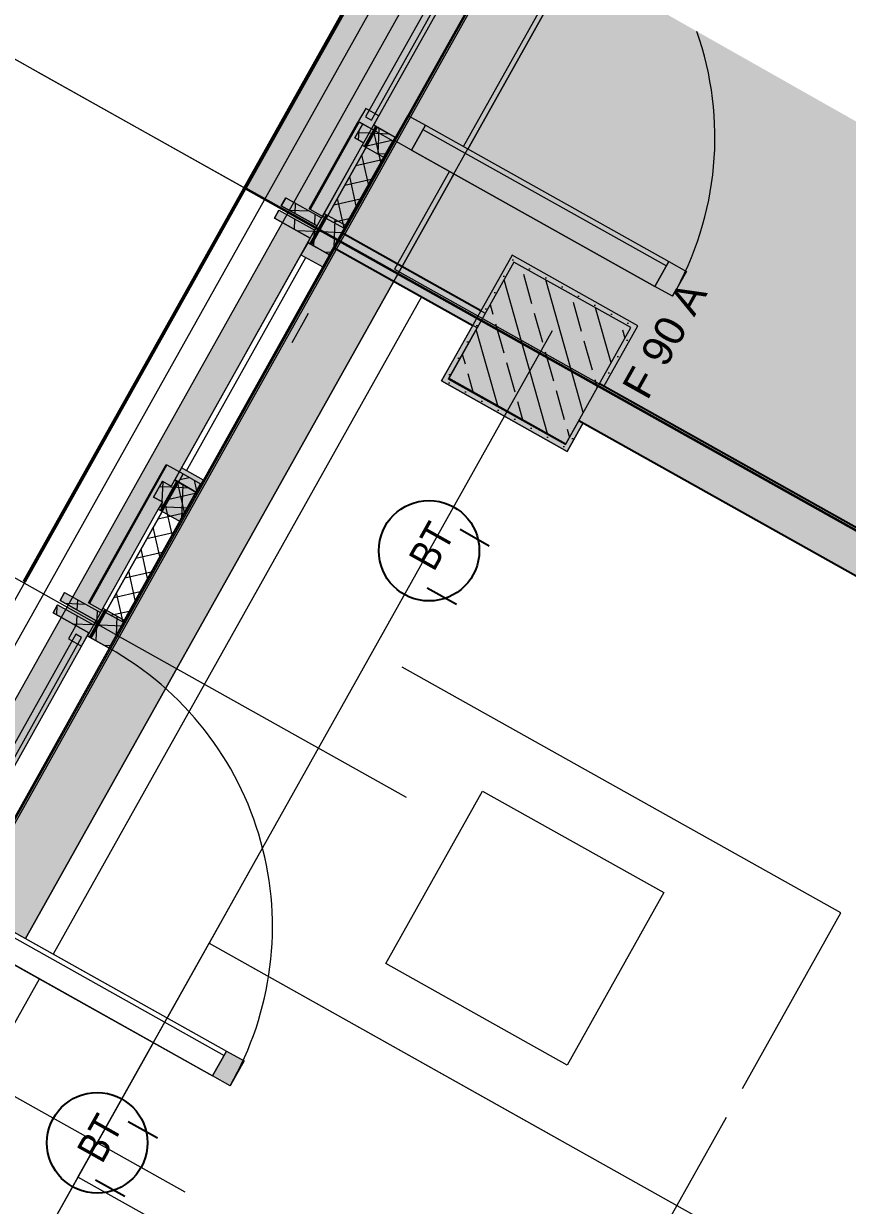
# Model space of a CAD drawing. Header units: metres. Extents: x -36 to 59, y 39 to 183.
# Drawn here: x 0.038 to 2.495, y 158.057 to 161.582 of the extents above; entities that cross this region are included whole.
import ezdxf

# ---------------------------------------------------------------- set-up
doc = ezdxf.new("R2010")
doc.units = ezdxf.units.M
doc.header["$MEASUREMENT"] = 0
for name, pattern in [('Achse', [0.0023, 0.0015, -0.0008]), ('Punktlinie', [0.0035, 0, -0.0035]), ('Strichlinie_ eng', [0.0023, 0.0015, -0.0008]), ('Strichpunktlinie', [0.006703, 0.003528, -0.001764, 0, -0.001411]), ('Wipeout_Contour', [1, 0, -1])]:
    doc.linetypes.add(name, pattern=pattern)
for name, color, linetype in [('00  Raster', 7, 'Continuous'), ('00  Raster Ausbau', 7, 'Continuous'), ('10  Decken', 7, 'Continuous'), ('10  Fassade', 7, 'Continuous'), ('10  Fassade_Deckschraffur', 7, 'Continuous'), ('10  Fassade_Schnittschraffur', 7, 'Continuous'), ('10  Stützen', 7, 'Continuous'), ('10  Stützen_Schnittschraffur', 7, 'Continuous'), ('10  Wand Massiv_Deckschraffur', 7, 'Continuous'), ('10  Wand Massiv_Fenster', 7, 'Continuous'), ('20  Absturzsicherung', 7, 'Continuous'), ('20  Möbel', 7, 'Continuous'), ('20  TGA - Revi+BT', 7, 'Continuous'), ('20  Wand Leichtbau', 7, 'Continuous'), ('20  Wand Leichtbau_Schnittschraffur', 7, 'Continuous'), ('40  Text Brandschutz', 7, 'Continuous'), ('Neubau_10  Treppen + Rampen', 7, 'Continuous'), ('Neubau_20  Boden Aufbauten', 7, 'Continuous'), ('Neubau_20  Decke Abhangdecke', 7, 'Continuous'), ('Neubau_20  Möbel', 7, 'Continuous'), ('Neubau_20  TGA - Revi+BT', 7, 'Continuous'), ('Neubau_50  NUF - Raumstempel', 7, 'Continuous')]:
    doc.layers.add(name, color=color, linetype=linetype)
doc.styles.add('ERSTELLTER_STIL_1', font='')
doc.styles.add('ERSTELLTER_STIL_3', font='')
doc.styles.get('ERSTELLTER_STIL_1').set_extended_font_data('Arial')
doc.styles.get('ERSTELLTER_STIL_3').set_extended_font_data('Arial Narrow')
pattern_1 = [(102.605446, (0, 0), (0.048794801, 0.0109118), []), (192.605446, (0, 0), (-0.0109118, 0.048794801), [])]
pattern_2 = [(87.605446, (0, 0), (-0.059947608, 0.002506841), []), (177.605446, (0, 0), (0.002506841, 0.059947608), [])]

msp = doc.modelspace()

# ---------------------------------------------------------------- linework, layer by layer
at = {"layer": '20  Möbel', "color": 253, "linetype": 'Strichlinie_ eng', "lineweight": 18, "ltscale": 1000, "true_color": 0x9f9f9f, "flags": 128}
msp.add_lwpolyline([(3.8718, 158.1469), (2.4759, 158.929), (1.9871, 158.0566), (3.383, 157.2745)], close=True, dxfattribs=at)
at = {"layer": '20  Wand Leichtbau', "color": 7, "linetype": 'Continuous', "lineweight": 25, "ltscale": 1000, "flags": 128}
msp.add_lwpolyline([(5.7335, 158.2788), (1.7556, 160.5076)], dxfattribs=at)
at = {"layer": 'Neubau_20  Boden Aufbauten', "color": 7, "linetype": 'Continuous', "lineweight": 13, "ltscale": 1000, "flags": 128}
msp.add_lwpolyline([(1.6769, 161.7686), (1.1665, 160.8577), (1.4152, 160.7184), (1.4066, 160.7031), (4.6866, 158.8653), (5.1967, 159.7757)], dxfattribs=at)
msp.add_lwpolyline([(-8.3577, 128.9862), (-8.096, 128.8395), (7.1144, 155.9862), (4.0389, 157.7094), (4.6255, 158.7563), (1.6945, 160.3985), (1.6556, 160.3291), (1.3067, 160.5246), (1.3908, 160.6747), (1.1415, 160.8144), (-12.0312, 137.3031), (-11.7825, 137.1637), (-11.7642, 137.1964), (-5.6705, 133.7822)], close=True, dxfattribs=at)

# ---------------------------------------------------------------- next in the draw order: wipeouts: each hides what was drawn before it
at = {"color": 254, "linetype": 'Wipeout_Contour', "lineweight": 0, "ltscale": 578.896248}
msp.add_wipeout([(1.5068, 161.8649), (-18.3925, 126.3498), (-18.2219, 126.2542), (1.6769, 161.7686)], dxfattribs=at).dxf.layer = '10  Fassade_Deckschraffur'

# ---------------------------------------------------------------- next in the draw order: hatches: boundary and pattern name
at = {"layer": '20  Wand Leichtbau_Schnittschraffur', "linetype": 'Continuous', "lineweight": 18}
msp.add_hatch(color=171, dxfattribs=at).paths.add_polyline_path([(1.7556, 160.5076), (1.6945, 160.3985), (5.6724, 158.1697), (5.7335, 158.2788)])

# ---------------------------------------------------------------- next in the draw order: linework, layer by layer
at = {"layer": '20  Wand Leichtbau', "color": 7, "linetype": 'Continuous', "lineweight": 25, "ltscale": 1000, "flags": 128}
msp.add_lwpolyline([(1.6945, 160.3985), (5.6724, 158.1697)], dxfattribs=at)

# ---------------------------------------------------------------- next in the draw order: wipeouts: each hides what was drawn before it
at = {"color": 254, "linetype": 'Wipeout_Contour', "lineweight": 0, "ltscale": 579.75037}
msp.add_wipeout([(1.2236, 162.0253), (-18.6764, 126.5088), (-18.6188, 126.4766), (1.2811, 161.9927)], dxfattribs=at).dxf.layer = '10  Fassade_Deckschraffur'

# ---------------------------------------------------------------- next in the draw order: wipeouts: each hides what was drawn before it
at = {"color": 254, "linetype": 'Wipeout_Contour', "lineweight": 0, "ltscale": 579.478914}
msp.add_wipeout([(-18.4602, 126.3877), (1.4393, 161.9032), (1.2811, 161.9927), (-18.6188, 126.4766)], dxfattribs=at).dxf.layer = '10  Fassade_Deckschraffur'

# ---------------------------------------------------------------- next in the draw order: wipeouts: each hides what was drawn before it
at = {"color": 254, "linetype": 'Wipeout_Contour', "lineweight": 0, "ltscale": 579.276268}
msp.add_wipeout([(1.4393, 161.9032), (-18.4602, 126.3877), (-18.4575, 126.3862), (1.4419, 161.9017)], dxfattribs=at).dxf.layer = '10  Fassade_Deckschraffur'

# ---------------------------------------------------------------- next in the draw order: wipeouts: each hides what was drawn before it
at = {"color": 254, "linetype": 'Wipeout_Contour', "lineweight": 0, "ltscale": 579.199343}
msp.add_wipeout([(1.4446, 161.9001), (-18.4548, 126.3847), (-18.4016, 126.3549), (1.4977, 161.8701)], dxfattribs=at).dxf.layer = '10  Fassade_Deckschraffur'

# ---------------------------------------------------------------- next in the draw order: wipeouts: each hides what was drawn before it
at = {"color": 254, "linetype": 'Wipeout_Contour', "lineweight": 0, "ltscale": 579.127053}
msp.add_wipeout([(-18.3972, 126.3524), (1.5021, 161.8676), (1.4977, 161.8701), (-18.4016, 126.3549)], dxfattribs=at).dxf.layer = '10  Fassade_Deckschraffur'

# ---------------------------------------------------------------- next in the draw order: wipeouts: each hides what was drawn before it
at = {"color": 254, "linetype": 'Wipeout_Contour', "lineweight": 0, "ltscale": 579.115676}
msp.add_wipeout([(1.5021, 161.8676), (-18.3972, 126.3524), (-18.3925, 126.3498), (1.5068, 161.8649)], dxfattribs=at).dxf.layer = '10  Fassade_Deckschraffur'

# ---------------------------------------------------------------- next in the draw order: hatches: boundary and pattern name
at = {"layer": '10  Wand Massiv_Deckschraffur', "linetype": 'Continuous', "lineweight": 0, "true_color": 0xffffff}
msp.add_hatch(color=7, dxfattribs=at).paths.add_polyline_path([(-18.2218, 126.2542), (1.677, 161.7686), (1.3506, 161.9533), (-18.549, 126.4375)])

# ---------------------------------------------------------------- next in the draw order: linework, layer by layer
at = {"layer": '00  Raster Ausbau', "color": 251, "linetype": 'Achse', "lineweight": 18, "ltscale": 1000, "true_color": 0x5f5f5f}
msp.add_line((0.0944, 161.4297), (-0.778, 161.9185), dxfattribs=at)
at = {"layer": '10  Decken', "color": 7, "linetype": 'Punktlinie', "lineweight": 13, "ltscale": 1000, "flags": 128}
msp.add_lwpolyline([(1.6639, 161.776), (-18.7726, 125.3019), (-16.6353, 124.1043), (-21.0101, 116.2964), (-22.973, 117.3962), (-23.0952, 117.1781), (-10.2099, 109.9585), (-9.9704, 110.3859), (-3.4571, 122.0106), (-0.8442, 120.5466), (0.5391, 119.7715)], dxfattribs=at)
at = {"layer": '10  Fassade', "color": 7, "linetype": 'Strichpunktlinie', "lineweight": 13, "ltscale": 1000}
msp.add_line((-18.3745, 126.3397), (1.5247, 161.8548), dxfattribs=at)
at = {"layer": '10  Fassade', "color": 7, "linetype": 'Continuous', "lineweight": 13, "ltscale": 1000}
for p, q in [((1.0496, 161.2831), (1.0262, 161.2412)), ((0.8203, 161.0631), (0.8069, 161.0391)), ((0.7996, 161.026), (0.7861, 161.0021)), ((0.7996, 161.026), (0.9064, 160.9662)), ((0.8069, 161.0391), (0.9138, 160.9793)), ((0.9138, 160.9793), (0.9064, 160.9662)), ((0.4523, 160.2171), (0.4259, 160.1699)), ((0.4259, 160.1699), (0.4521, 160.1553)), ((0.1605, 159.8854), (0.147, 159.8614)), ((0.147, 159.8614), (0.2539, 159.8015)), ((0.1397, 159.8483), (0.1262, 159.8243)), ((0.1397, 159.8483), (0.2465, 159.7884))]:
    msp.add_line(p, q, dxfattribs=at)
at = {"layer": '10  Fassade', "color": 7, "linetype": 'Continuous', "lineweight": 18, "ltscale": 1000, "flags": 128}
for points in [[(-18.6764, 126.5088), (1.2236, 162.0253)], [(-18.6188, 126.4766), (1.2811, 161.9927)], [(-18.4602, 126.3877), (1.4393, 161.9032)], [(-18.4575, 126.3862), (1.4419, 161.9017)], [(-18.4548, 126.3847), (1.4446, 161.9001)], [(-18.4016, 126.3549), (1.4977, 161.8701)], [(-18.3972, 126.3524), (1.5021, 161.8676)], [(-18.3925, 126.3498), (1.5068, 161.8649)], [(-18.2219, 126.2542), (1.6769, 161.7686)]]:
    msp.add_lwpolyline(points, dxfattribs=at)
at = {"layer": '10  Fassade', "color": 7, "linetype": 'Strichlinie_ eng', "lineweight": 18, "ltscale": 1000, "flags": 128}
for points in [[(1.4333, 161.9065), (1.0653, 161.2497), (0.9101, 160.9727), (0.4643, 160.1771), (0.2502, 159.795), (-0.2545, 158.8942), (-0.4097, 158.6172), (-0.8555, 157.8216), (-1.0696, 157.4395), (-1.5743, 156.5388), (-1.7294, 156.2618), (-2.1752, 155.4662), (-2.3893, 155.0841), (-2.894, 154.1833), (-3.0492, 153.9063), (-3.495, 153.1107), (-3.7091, 152.7286), (-4.2138, 151.8278), (-4.369, 151.5509), (-4.8148, 150.7552), (-5.0289, 150.3731), (-5.5336, 149.4724), (-5.6888, 149.1954), (-6.1346, 148.3998), (-6.3487, 148.0177), (-6.8533, 147.1169), (-7.0085, 146.8399), (-7.4543, 146.0443), (-7.6684, 145.6622), (-8.1731, 144.7615), (-8.3283, 144.4845), (-8.7741, 143.6889), (-8.9882, 143.3067), (-9.4929, 142.406), (-9.6481, 142.129), (-10.0939, 141.3334), (-10.308, 140.9513), (-10.8127, 140.0505), (-10.9679, 139.7736), (-11.4136, 138.9779), (-11.6277, 138.5958), (-12.1324, 137.6951), (-12.2876, 137.4181), (-12.7334, 136.6225), (-12.9475, 136.2404), (-13.4522, 135.3396), (-13.6074, 135.0626), (-14.0532, 134.267), (-14.2673, 133.8849), (-14.772, 132.9842), (-14.9272, 132.7072), (-15.373, 131.9115), (-15.5871, 131.5294), (-16.0917, 130.6287), (-16.2469, 130.3517), (-16.6927, 129.5561), (-16.9068, 129.174), (-17.4115, 128.2732), (-17.5667, 127.9962), (-18.0125, 127.2006), (-18.4661, 126.391)], [(1.4986, 161.8696), (1.1307, 161.213), (0.9755, 160.9361), (0.5297, 160.1404), (0.3156, 159.7583), (-0.189, 158.8576), (-0.3442, 158.5806), (-0.79, 157.785), (-1.0041, 157.4029), (-1.5088, 156.5021), (-1.664, 156.2251), (-2.1098, 155.4295), (-2.3239, 155.0474), (-2.8286, 154.1467), (-2.9838, 153.8697), (-3.4296, 153.074), (-3.6437, 152.6919), (-4.1484, 151.7912), (-4.3036, 151.5142), (-4.7494, 150.7186), (-4.9634, 150.3365), (-5.4681, 149.4357), (-5.6233, 149.1587), (-6.0691, 148.3631), (-6.2832, 147.981), (-6.7879, 147.0803), (-6.9431, 146.8033), (-7.3889, 146.0077), (-7.603, 145.6255), (-8.1077, 144.7248), (-8.2629, 144.4478), (-8.7087, 143.6522), (-8.9228, 143.2701), (-9.4275, 142.3693), (-9.5827, 142.0924), (-10.0284, 141.2967), (-10.2425, 140.9146), (-10.7472, 140.0139), (-10.9024, 139.7369), (-11.3482, 138.9413), (-11.5623, 138.5592), (-12.067, 137.6584), (-12.2222, 137.3814), (-12.668, 136.5858), (-12.8821, 136.2037), (-13.3868, 135.303), (-13.542, 135.026), (-13.9878, 134.2303), (-14.2019, 133.8482), (-14.7065, 132.9475), (-14.8617, 132.6705), (-15.3075, 131.8749), (-15.5216, 131.4928), (-16.0263, 130.592), (-16.1815, 130.315), (-16.6273, 129.5194), (-16.8414, 129.1373), (-17.3461, 128.2366), (-17.5013, 127.9596), (-17.9471, 127.164), (-18.4007, 126.3544)], [(1.0262, 161.2412), (1.0496, 161.2831)], [(1.0496, 161.2831), (1.0758, 161.2685)], [(1.0523, 161.2266), (1.0262, 161.2412)], [(0.8069, 161.0391), (0.8203, 161.0631)], [(0.8203, 161.0631), (0.9272, 161.0032)], [(0.7861, 161.0021), (0.7996, 161.026)], [(0.7996, 161.026), (0.9064, 160.9662)], [(0.9138, 160.9793), (0.8069, 161.0391)], [(0.893, 160.9422), (0.7861, 161.0021)], [(0.4259, 160.1699), (0.4523, 160.2171)], [(0.4523, 160.2171), (0.4785, 160.2024)], [(0.4521, 160.1553), (0.4259, 160.1699)], [(0.147, 159.8614), (0.1605, 159.8854)], [(0.2539, 159.8015), (0.147, 159.8614)], [(0.1605, 159.8854), (0.2673, 159.8255)], [(0.1262, 159.8243), (0.1397, 159.8483)], [(0.2331, 159.7644), (0.1262, 159.8243)], [(0.1397, 159.8483), (0.2465, 159.7884)]]:
    msp.add_lwpolyline(points, dxfattribs=at)
at = {"layer": '10  Fassade', "color": 7, "linetype": 'Continuous', "lineweight": 13, "ltscale": 1000, "flags": 128}
msp.add_lwpolyline([(0.2539, 159.8015), (0.2502, 159.795), (0.2465, 159.7884)], dxfattribs=at)
at = {"layer": '10  Wand Massiv_Fenster', "color": 7, "linetype": 'Continuous', "lineweight": 13, "ltscale": 1000}
for p, q in [((1.3506, 161.9533), (-18.549, 126.4375)), ((1.677, 161.7686), (-18.2218, 126.2542))]:
    msp.add_line(p, q, dxfattribs=at)
at = {"layer": 'Neubau_20  Decke Abhangdecke', "color": 7, "linetype": 'Continuous', "lineweight": 13, "ltscale": 1000, "flags": 128}
for points in [[(1.6639, 161.776), (1.1449, 160.8497), (5.7466, 158.2714), (6.254, 159.177)], [(6.8155, 157.5292), (1.7076, 160.3912), (1.6599, 160.3061), (1.2848, 160.5163), (1.3777, 160.6821), (1.225, 160.7676), (-9.2843, 142.0111), (-9.3026, 141.9784), (-11.9299, 137.2893)]]:
    msp.add_lwpolyline(points, dxfattribs=at)
at = {"layer": 'Neubau_20  Möbel', "color": 7, "linetype": 'Continuous', "lineweight": 13, "ltscale": 1000, "flags": 128}
for points in [[(1.6599, 158.475), (1.119, 158.778), (1.4074, 159.2928), (1.9483, 158.9897)], [(1.5961, 157.3587), (0.2003, 158.1408), (-0.1908, 157.4429), (1.2051, 156.6608)]]:
    msp.add_lwpolyline(points, close=True, dxfattribs=at)
at = {"layer": 'Neubau_20  TGA - Revi+BT', "color": 1, "linetype": 'Continuous', "lineweight": 25, "ltscale": 1000}
for p, q in [((1.4273, 160.0238), (1.34, 160.0727)), ((1.3295, 159.8494), (1.2423, 159.8982)), ((0.4374, 158.2572), (0.3502, 158.3061)), ((0.3397, 158.0828), (0.2524, 158.1316))]:
    msp.add_line(p, q, dxfattribs=at)
msp.add_circle((0.2577, 158.2433), 0.15, dxfattribs=at)

# ---------------------------------------------------------------- next in the draw order: texts
at = {"layer": '20  TGA - Revi+BT', "color": 1, "linetype": 'Continuous', "lineweight": 25, "insert": (0.2973, 158.315), "char_height": 0.09, "attachment_point": 6, "rotation": 60.7378, "style": 'ERSTELLTER_STIL_3'}
msp.add_mtext('\\A1;{\\pqr;\\fArial Narrow|b0|i0|c0|p38;BT }', dxfattribs=at)

# ---------------------------------------------------------------- next in the draw order: wipeouts: each hides what was drawn before it
at = {"color": 254, "linetype": 'Wipeout_Contour', "lineweight": 0, "ltscale": 646.321867}
msp.add_wipeout([(1.4333, 161.9065), (1.0822, 161.2798), (1.1476, 161.2431), (1.4986, 161.8696)], dxfattribs=at).dxf.layer = '10  Fassade_Deckschraffur'
at = {"color": 254, "linetype": 'Wipeout_Contour', "lineweight": 0, "ltscale": 644.413291}
msp.add_wipeout([(0.9345, 161.0163), (1, 160.9797), (1.1139, 161.1829), (1.0484, 161.2196)], dxfattribs=at).dxf.layer = '10  Fassade_Deckschraffur'
at = {"color": 254, "linetype": 'Wipeout_Contour', "lineweight": 0, "ltscale": 642.235605}
msp.add_wipeout([(0.4887, 160.2207), (0.5542, 160.184), (0.9511, 160.8924), (0.8857, 160.9291)], dxfattribs=at).dxf.layer = '10  Fassade_Deckschraffur'
at = {"color": 254, "linetype": 'Wipeout_Contour', "lineweight": 0, "ltscale": 639.874678}
msp.add_wipeout([(0.2747, 159.8386), (0.3401, 159.8019), (0.5053, 160.0968), (0.4399, 160.1335)], dxfattribs=at).dxf.layer = '10  Fassade_Deckschraffur'
at = {"color": 254, "linetype": 'Wipeout_Contour', "lineweight": 0, "ltscale": 637.289953}
msp.add_wipeout([(-0.2376, 158.9243), (-0.1722, 158.8877), (0.2936, 159.7191), (0.2282, 159.7557)], dxfattribs=at).dxf.layer = '10  Fassade_Deckschraffur'

# ---------------------------------------------------------------- next in the draw order: hatches: boundary and pattern name
at = {"layer": '10  Fassade', "linetype": 'Continuous', "lineweight": 0, "true_color": 0xffffff}
for points in [[(0.8904, 161.0296), (0.893, 161.0281), (1.0392, 161.289), (1.0365, 161.2904)], [(0.9933, 160.9719), (0.9951, 160.9709), (1.1412, 161.2318), (1.1395, 161.2328)], [(0.2317, 159.8541), (0.2343, 159.8526), (0.4658, 160.2657), (0.4632, 160.2671)], [(0.3347, 159.7964), (0.3364, 159.7954), (0.5679, 160.2085), (0.5661, 160.2095)]]:
    msp.add_hatch(color=7, dxfattribs=at).paths.add_polyline_path(points)
at = {"layer": '10  Fassade', "linetype": 'Continuous', "lineweight": 13, "true_color": 0x000100}
h = msp.add_hatch(dxfattribs=at)
h.set_pattern_fill('Dämmung__hart_2_0002', color=98, style=0, pattern_type=2)
h.set_pattern_definition(pattern_1)
h.paths.add_polyline_path([(0.941, 161.0013), (0.9933, 160.9719), (1.1395, 161.2328), (1.0871, 161.2621)])
h = msp.add_hatch(dxfattribs=at)
h.set_pattern_fill('Dämmung__hart_2_0002', color=98, style=0, pattern_type=2)
h.set_pattern_definition(pattern_1)
h.paths.add_polyline_path([(0.2823, 159.8257), (0.3347, 159.7964), (0.5661, 160.2095), (0.5138, 160.2388)])
at = {"layer": '10  Fassade_Schnittschraffur', "linetype": 'Continuous', "lineweight": 0, "true_color": 0xffffff}
for points in [[(1.0758, 161.2685), (1.0496, 161.2831), (1.0262, 161.2412), (1.0523, 161.2266)], [(1.0822, 161.2798), (1.0758, 161.2685), (1.0523, 161.2266), (1.0484, 161.2196), (1.1139, 161.1829), (1.1476, 161.2431)], [(1.0822, 161.2798), (1.1476, 161.2431), (1.0823, 161.28)], [(0.8203, 161.0631), (0.8069, 161.0391), (0.9138, 160.9793), (0.9272, 161.0032)], [(0.7861, 161.0021), (0.893, 160.9422), (0.9064, 160.9662), (0.7996, 161.026)], [(0.4523, 160.2171), (0.4259, 160.1699), (0.4521, 160.1553), (0.4785, 160.2024)], [(0.2673, 159.8255), (0.1605, 159.8854), (0.147, 159.8614), (0.2539, 159.8015)], [(0.1262, 159.8243), (0.2331, 159.7644), (0.2465, 159.7884), (0.1397, 159.8483)], [(0.2539, 159.8015), (0.2502, 159.795), (0.2465, 159.7884), (0.2331, 159.7644), (0.2282, 159.7557), (0.2936, 159.7191), (0.3401, 159.8019), (0.2747, 159.8386)], [(0.2281, 159.7555), (0.2935, 159.7189), (0.2282, 159.7557)]]:
    msp.add_hatch(color=7, dxfattribs=at).paths.add_polyline_path(points)
at = {"layer": '10  Fassade_Schnittschraffur', "linetype": 'Continuous', "lineweight": 13, "true_color": 0x000100}
h = msp.add_hatch(dxfattribs=at)
h.set_pattern_fill('Dämmung__hart_1_0002', color=98, style=0, pattern_type=2)
h.set_pattern_definition(pattern_2)
h.paths.add_polyline_path([(1.0758, 161.2685), (1.0496, 161.2831), (1.0262, 161.2412), (1.0523, 161.2266)])
h = msp.add_hatch(dxfattribs=at)
h.set_pattern_fill('Dämmung__hart_1_0002', color=98, style=0, pattern_type=2)
h.set_pattern_definition(pattern_2)
h.paths.add_polyline_path([(1.0822, 161.2798), (1.0758, 161.2685), (1.0523, 161.2266), (1.0484, 161.2196), (1.1139, 161.1829), (1.1476, 161.2431)])
h = msp.add_hatch(dxfattribs=at)
h.set_pattern_fill('Dämmung__hart_1_0002', color=98, style=0, pattern_type=2)
h.set_pattern_definition(pattern_2)
h.paths.add_polyline_path([(0.8203, 161.0631), (0.8069, 161.0391), (0.9138, 160.9793), (0.9272, 161.0032)])
h = msp.add_hatch(dxfattribs=at)
h.set_pattern_fill('Dämmung__hart_1_0002', color=98, style=0, pattern_type=2)
h.set_pattern_definition(pattern_2)
h.paths.add_polyline_path([(0.7861, 161.0021), (0.893, 160.9422), (0.9064, 160.9662), (0.7996, 161.026)])
h = msp.add_hatch(dxfattribs=at)
h.set_pattern_fill('Dämmung__hart_1_0002', color=98, style=0, pattern_type=2)
h.set_pattern_definition(pattern_2)
h.paths.add_polyline_path([(0.4523, 160.2171), (0.4259, 160.1699), (0.4521, 160.1553), (0.4785, 160.2024)])
h = msp.add_hatch(dxfattribs=at)
h.set_pattern_fill('Dämmung__hart_1_0002', color=98, style=0, pattern_type=2)
h.set_pattern_definition(pattern_2)
h.paths.add_polyline_path([(0.2673, 159.8255), (0.1605, 159.8854), (0.147, 159.8614), (0.2539, 159.8015)])
h = msp.add_hatch(dxfattribs=at)
h.set_pattern_fill('Dämmung__hart_1_0002', color=98, style=0, pattern_type=2)
h.set_pattern_definition(pattern_2)
h.paths.add_polyline_path([(0.1262, 159.8243), (0.2331, 159.7644), (0.2465, 159.7884), (0.1397, 159.8483)])
h = msp.add_hatch(dxfattribs=at)
h.set_pattern_fill('Dämmung__hart_1_0002', color=98, style=0, pattern_type=2)
h.set_pattern_definition(pattern_2)
h.paths.add_polyline_path([(0.2539, 159.8015), (0.2502, 159.795), (0.2465, 159.7884), (0.2331, 159.7644), (0.2282, 159.7557), (0.2936, 159.7191), (0.3401, 159.8019), (0.2747, 159.8386)])
at = {"layer": '20  Absturzsicherung', "linetype": 'Continuous', "lineweight": 0, "true_color": 0xffffff}
msp.add_hatch(color=7, dxfattribs=at).paths.add_polyline_path([(0.1718, 159.7472), (0.2111, 159.7252), (0.2331, 159.7644), (0.1938, 159.7864)])

# ---------------------------------------------------------------- next in the draw order: linework, layer by layer
at = {"layer": '00  Raster Ausbau', "color": 251, "linetype": 'Achse', "lineweight": 18, "ltscale": 1000, "true_color": 0x5f5f5f}
msp.add_line((0.9668, 160.9409), (0.0944, 161.4297), dxfattribs=at)
at = {"layer": '00  Raster Ausbau', "color": 9, "linetype": 'Achse', "lineweight": 18, "ltscale": 1000}
for q in [(-0.5655, 160.252), (1.1793, 159.2744)]:
    msp.add_line((0.3069, 159.7632), q, dxfattribs=at)
at = {"layer": '10  Fassade', "color": 7, "linetype": 'Continuous', "lineweight": 13, "ltscale": 1000}
for p, q in [((1.0496, 161.2831), (1.0758, 161.2685)), ((1.0822, 161.2798), (1.0758, 161.2685)), ((1.0822, 161.2798), (1.1476, 161.2431)), ((1.0262, 161.2412), (1.0523, 161.2266)), ((1.1476, 161.2431), (1.1139, 161.1829)), ((1.0523, 161.2266), (1.0484, 161.2196)), ((1.0484, 161.2196), (1.1139, 161.1829)), ((0.8203, 161.0631), (0.9272, 161.0032)), ((0.7861, 161.0021), (0.893, 160.9422)), ((0.9345, 161.0163), (0.9272, 161.0032)), ((0.9345, 161.0163), (1, 160.9797)), ((1, 160.9797), (0.9511, 160.8924)), ((0.893, 160.9422), (0.8857, 160.9291)), ((0.4523, 160.2171), (0.4785, 160.2024)), ((0.4887, 160.2207), (0.4785, 160.2024)), ((0.5542, 160.184), (0.5053, 160.0968)), ((0.4521, 160.1553), (0.4399, 160.1335)), ((0.4399, 160.1335), (0.5053, 160.0968)), ((0.1605, 159.8854), (0.2673, 159.8255)), ((0.1262, 159.8243), (0.2331, 159.7644)), ((0.2747, 159.8386), (0.2673, 159.8255)), ((0.2747, 159.8386), (0.3401, 159.8019)), ((0.3401, 159.8019), (0.2936, 159.7191)), ((0.2331, 159.7644), (0.2282, 159.7557)), ((0.2282, 159.7557), (0.2936, 159.7191))]:
    msp.add_line(p, q, dxfattribs=at)
at = {"layer": '10  Fassade', "color": 7, "linetype": 'Continuous', "lineweight": 18, "ltscale": 1000, "flags": 128}
for points in [[(1.4333, 161.9065), (1.0822, 161.2798)], [(1.4986, 161.8696), (1.1476, 161.2431)], [(1.0484, 161.2196), (0.9345, 161.0163)], [(1.1139, 161.1829), (1, 160.9797)], [(0.8857, 160.9291), (0.4887, 160.2207)], [(0.9511, 160.8924), (0.5542, 160.184)], [(0.4399, 160.1335), (0.2747, 159.8386)], [(0.5053, 160.0968), (0.3401, 159.8019)], [(0.2282, 159.7557), (-0.2376, 158.9243)], [(0.2936, 159.7191), (-0.1722, 158.8877)]]:
    msp.add_lwpolyline(points, dxfattribs=at)
for points in [[(0.8904, 161.0296), (1.0365, 161.2904), (1.0392, 161.289), (0.893, 161.0281)], [(0.893, 161.0281), (1.0392, 161.289), (1.0871, 161.2621), (0.941, 161.0013)], [(1.1476, 161.2431), (1.0823, 161.28)], [(0.941, 161.0013), (1.0871, 161.2621), (1.1395, 161.2328), (0.9933, 160.9719)], [(0.9933, 160.9719), (1.1395, 161.2328), (1.1412, 161.2318), (0.9951, 160.9709)], [(0.2317, 159.8541), (0.4632, 160.2671), (0.4658, 160.2657), (0.2343, 159.8526)], [(0.2343, 159.8526), (0.4658, 160.2657), (0.5138, 160.2388), (0.2823, 159.8257)], [(0.2823, 159.8257), (0.5138, 160.2388), (0.5661, 160.2095), (0.3347, 159.7964)], [(0.3347, 159.7964), (0.5661, 160.2095), (0.5679, 160.2085), (0.3364, 159.7954)], [(0.2282, 159.7557), (0.2935, 159.7189)]]:
    msp.add_lwpolyline(points, close=True, dxfattribs=at)
at = {"layer": '20  Absturzsicherung', "color": 7, "linetype": 'Continuous', "lineweight": 18, "ltscale": 1000, "flags": 128}
msp.add_lwpolyline([(0.1718, 159.7472), (0.2111, 159.7252), (0.2331, 159.7644), (0.1938, 159.7864)], close=True, dxfattribs=at)
at = {"layer": '20  Wand Leichtbau', "color": 7, "linetype": 'Continuous', "lineweight": 13, "ltscale": 1000, "flags": 128}
msp.add_lwpolyline([(0.9624, 160.9147), (0.9869, 160.9583)], dxfattribs=at)

# ---------------------------------------------------------------- next in the draw order: wipeouts: each hides what was drawn before it
at = {"color": 254, "linetype": 'Wipeout_Contour', "lineweight": 0, "ltscale": 642.235453}
msp.add_wipeout([(0.5089, 160.2567), (0.5743, 160.22), (0.9309, 160.8565), (0.8655, 160.8931)], dxfattribs=at).dxf.layer = '10  Fassade_Deckschraffur'
at = {"color": 254, "linetype": 'Wipeout_Contour', "lineweight": 0, "ltscale": 644.190724}
msp.add_wipeout([(1.2367, 161.2794), (1.1951, 161.2053), (1.9215, 160.7983), (1.963, 160.8724)], dxfattribs=at).dxf.layer = '10  Fassade_Schnittschraffur'
at = {"color": 254, "linetype": 'Wipeout_Contour', "lineweight": 0, "ltscale": 634.738861}
msp.add_wipeout([(-0.0831, 158.9239), (-0.1246, 158.8498), (0.6017, 158.4428), (0.6433, 158.517)], dxfattribs=at).dxf.layer = '10  Fassade_Schnittschraffur'

# ---------------------------------------------------------------- next in the draw order: hatches: boundary and pattern name
at = {"layer": '10  Fassade_Schnittschraffur', "linetype": 'Continuous', "lineweight": 0, "true_color": 0xffffff}
for points in [[(1.1843, 161.3087), (1.1428, 161.2346), (1.1951, 161.2053), (1.2367, 161.2794)], [(0.9345, 161.0163), (0.9272, 161.0032), (0.9138, 160.9793), (0.9064, 160.9662), (0.893, 160.9422), (0.8857, 160.9291), (0.9511, 160.8924), (1, 160.9797)], [(0.8856, 160.9289), (0.8655, 160.8931), (0.9309, 160.8565), (0.951, 160.8923)], [(0.8856, 160.9289), (0.951, 160.8923), (0.8857, 160.9291)], [(1.963, 160.8724), (1.9215, 160.7983), (1.9738, 160.7689), (2.0154, 160.8431)], [(0.5543, 160.1842), (0.5743, 160.22), (0.5089, 160.2567), (0.4888, 160.2209)], [(0.4887, 160.2207), (0.4785, 160.2024), (0.4521, 160.1553), (0.4399, 160.1335), (0.5053, 160.0968), (0.5542, 160.184)], [(0.4887, 160.2207), (0.5542, 160.184), (0.4888, 160.2209)], [(0.6433, 158.517), (0.6017, 158.4428), (0.6541, 158.4135), (0.6956, 158.4876)]]:
    msp.add_hatch(color=7, dxfattribs=at).paths.add_polyline_path(points)
at = {"layer": '10  Fassade_Schnittschraffur', "linetype": 'Continuous', "lineweight": 13, "true_color": 0x000100}
h = msp.add_hatch(dxfattribs=at)
h.set_pattern_fill('Dämmung__hart_1_0002', color=98, style=0, pattern_type=2)
h.set_pattern_definition(pattern_2)
h.paths.add_polyline_path([(0.9345, 161.0163), (0.9272, 161.0032), (0.9138, 160.9793), (0.9064, 160.9662), (0.893, 160.9422), (0.8857, 160.9291), (0.9511, 160.8924), (1, 160.9797)])
h = msp.add_hatch(dxfattribs=at)
h.set_pattern_fill('Dämmung__hart_1_0002', color=98, style=0, pattern_type=2)
h.set_pattern_definition(pattern_2)
h.paths.add_polyline_path([(0.4887, 160.2207), (0.4785, 160.2024), (0.4521, 160.1553), (0.4399, 160.1335), (0.5053, 160.0968), (0.5542, 160.184)])
at = {"layer": '10  Stützen_Schnittschraffur', "linetype": 'Continuous', "lineweight": 18}
for points in [[(1.2848, 160.5163), (1.6599, 160.3061), (1.7076, 160.3912), (1.6945, 160.3985), (1.6542, 160.3265), (1.3052, 160.5221), (1.5008, 160.871), (1.8497, 160.6755), (1.7556, 160.5076), (1.7687, 160.5002), (1.8701, 160.6812), (1.495, 160.8914)], [(1.6542, 160.3265), (1.8497, 160.6755), (1.5008, 160.871), (1.3052, 160.5221)]]:
    msp.add_hatch(color=171, dxfattribs=at).paths.add_polyline_path(points)
at = {"layer": '10  Stützen_Schnittschraffur', "linetype": 'Continuous', "lineweight": 13, "true_color": 0x000100}
h = msp.add_hatch(dxfattribs=at)
h.set_pattern_fill('Gips_0002', color=98, style=0, pattern_type=2)
h.set_pattern_definition([(87.605446, (0, 0), (-0.02497817, 0.0010445172), [0, -0.025])])
h.paths.add_polyline_path([(1.2848, 160.5163), (1.6599, 160.3061), (1.7076, 160.3912), (1.6945, 160.3985), (1.6542, 160.3265), (1.3052, 160.5221), (1.5008, 160.871), (1.8497, 160.6755), (1.7556, 160.5076), (1.7687, 160.5002), (1.8701, 160.6812), (1.495, 160.8914)])
h = msp.add_hatch(dxfattribs=at)
h.set_pattern_fill('Beton__Stahlbeton_0002', color=98, style=0, pattern_type=2)
h.set_pattern_definition([(285.738, (1.30524, 160.52206), (0.115501, 0.032549), []), (285.738, (1.24749, 160.50578), (0.115501, 0.032549), [0.09, -0.03])])
h.paths.add_polyline_path([(1.6542, 160.3265), (1.8497, 160.6755), (1.5008, 160.871), (1.3052, 160.5221)])
at = {"layer": '20  Absturzsicherung', "linetype": 'Continuous', "lineweight": 0, "true_color": 0xffffff}
msp.add_hatch(color=7, dxfattribs=at).paths.add_polyline_path([(-0.2613, 158.9485), (-0.2439, 158.9387), (0.2112, 159.7509), (0.1938, 159.7607)])
at = {"layer": '20  Wand Leichtbau_Schnittschraffur', "linetype": 'Continuous', "lineweight": 18}
msp.add_hatch(color=171, dxfattribs=at).paths.add_polyline_path([(0.9624, 160.9147), (1.3777, 160.6821), (1.4021, 160.7257), (0.9869, 160.9583)])
at = {"layer": 'Neubau_10  Treppen + Rampen', "linetype": 'Continuous', "lineweight": 0, "true_color": 0x8f8f8f}
msp.add_hatch(color=252, dxfattribs=at).paths.add_polyline_path([(17.3227, 149.4136), (18.8217, 152.0611), (1.2236, 162.0253), (0.6998, 161.0905), (9.3112, 156.2655), (8.937, 155.5976)])

# ---------------------------------------------------------------- next in the draw order: linework, layer by layer
at = {"layer": '00  Raster Ausbau', "color": 251, "linetype": 'Achse', "lineweight": 18, "ltscale": 1000, "true_color": 0x5f5f5f}
for p, q in [((0.9668, 160.9409), (1.8392, 160.4521)), ((-0.353, 158.5855), (0.5194, 158.0967))]:
    msp.add_line(p, q, dxfattribs=at)
at = {"layer": '10  Fassade', "color": 7, "linetype": 'Continuous', "lineweight": 18, "ltscale": 1000}
for p, q in [((1.2367, 161.2794), (1.963, 160.8724)), ((1.2294, 161.2663), (1.9557, 160.8593)), ((1.1951, 161.2053), (1.9215, 160.7983)), ((0.8655, 160.8931), (0.5089, 160.2567)), ((0.5237, 160.2483), (0.8803, 160.8848)), ((0.5743, 160.22), (0.9309, 160.8565)), ((-0.0904, 158.9109), (0.6359, 158.5039)), ((-0.0831, 158.9239), (0.6433, 158.517)), ((-0.1246, 158.8498), (0.6017, 158.4428))]:
    msp.add_line(p, q, dxfattribs=at)
at = {"layer": '10  Fassade', "color": 7, "linetype": 'Continuous', "lineweight": 13, "ltscale": 1000}
for p, q in [((0.8857, 160.9291), (0.9511, 160.8924)), ((0.4887, 160.2207), (0.5542, 160.184))]:
    msp.add_line(p, q, dxfattribs=at)
at = {"layer": '10  Fassade', "color": 7, "linetype": 'Continuous', "lineweight": 18, "ltscale": 1000, "flags": 128}
for points in [[(1.1843, 161.3087), (1.2367, 161.2794), (1.1951, 161.2053), (1.1428, 161.2346)], [(1.2367, 161.2794), (1.963, 160.8724), (1.9215, 160.7983), (1.1951, 161.2053)], [(0.8856, 160.9289), (0.8655, 160.8931), (0.9309, 160.8565), (0.951, 160.8923)], [(0.8857, 160.9291), (0.951, 160.8923)], [(1.963, 160.8724), (2.0154, 160.8431), (1.9738, 160.7689), (1.9215, 160.7983)], [(0.5543, 160.1842), (0.5743, 160.22), (0.5089, 160.2567), (0.4888, 160.2209)], [(0.5542, 160.184), (0.4888, 160.2209)], [(-0.0831, 158.9239), (0.6433, 158.517), (0.6017, 158.4428), (-0.1246, 158.8498)], [(0.6433, 158.517), (0.6956, 158.4876), (0.6541, 158.4135), (0.6017, 158.4428)]]:
    msp.add_lwpolyline(points, close=True, dxfattribs=at)
at = {"layer": '10  Fassade', "color": 7, "linetype": 'Continuous', "lineweight": 13, "ltscale": 1000}
for centre, end in [((1.1477, 161.2433), 19.3821), ((-0.1721, 158.8878), 60.738)]:
    msp.add_arc(centre, 0.9526, 330.1365, end, dxfattribs=at)
at = {"layer": '10  Stützen', "color": 7, "linetype": 'Continuous', "lineweight": 13, "ltscale": 1000, "flags": 128}
msp.add_lwpolyline([(1.7687, 160.5002), (1.8701, 160.6812), (1.495, 160.8914), (1.2848, 160.5163), (1.6599, 160.3061), (1.7076, 160.3912)], dxfattribs=at)
msp.add_lwpolyline([(1.6542, 160.3265), (1.8497, 160.6755), (1.5008, 160.871), (1.3052, 160.5221)], close=True, dxfattribs=at)
at = {"layer": '20  Absturzsicherung', "color": 7, "linetype": 'Continuous', "lineweight": 18, "ltscale": 1000, "flags": 128}
msp.add_lwpolyline([(-0.2613, 158.9485), (-0.2439, 158.9387), (0.2112, 159.7509), (0.1938, 159.7607)], close=True, dxfattribs=at)
at = {"layer": '20  Möbel', "color": 253, "linetype": 'Strichlinie_ eng', "lineweight": 18, "ltscale": 1000, "true_color": 0x9f9f9f, "flags": 128}
msp.add_lwpolyline([(2.4759, 158.929), (1.0801, 159.7111), (0.5913, 158.8387), (1.9871, 158.0566)], close=True, dxfattribs=at)
at = {"layer": '20  Wand Leichtbau', "color": 7, "linetype": 'Continuous', "lineweight": 25, "ltscale": 1000, "flags": 128}
for points in [[(1.4021, 160.7257), (0.9869, 160.9583)], [(0.9624, 160.9147), (1.3777, 160.6821)]]:
    msp.add_lwpolyline(points, dxfattribs=at)
at = {"layer": 'Neubau_10  Treppen + Rampen', "color": 8, "linetype": 'Continuous', "lineweight": 35, "ltscale": 1000, "flags": 128}
msp.add_lwpolyline([(1.2236, 162.0253), (0.6998, 161.0905), (9.3112, 156.2655), (8.937, 155.5976), (17.3227, 149.4136)], dxfattribs=at)
at = {"layer": 'Neubau_20  Möbel', "color": 7, "linetype": 'Continuous', "lineweight": 13, "ltscale": 1000, "flags": 128}
msp.add_lwpolyline([(1.5961, 157.3587), (0.2003, 158.1408), (0.5913, 158.8387), (1.9871, 158.0566)], close=True, dxfattribs=at)
at = {"layer": 'Neubau_50  NUF - Raumstempel', "color": 7, "linetype": 'Punktlinie', "lineweight": 13, "ltscale": 1000, "flags": 128}
msp.add_lwpolyline([(6.254, 159.177), (5.7466, 158.2714), (1.7687, 160.5002), (1.8701, 160.6812), (1.495, 160.8914), (1.3533, 160.6384), (1.1177, 160.7704), (1.677, 161.7686)], dxfattribs=at)

# ---------------------------------------------------------------- next in the draw order: texts
at = {"layer": '40  Text Brandschutz', "color": 7, "linetype": 'Continuous', "lineweight": 13, "insert": (1.8199, 160.4996), "char_height": 0.09, "attachment_point": 1, "rotation": 60.738, "style": 'ERSTELLTER_STIL_1'}
msp.add_mtext('\\A1;{\\pql;\\pt0,1;\\fArial|b0|i0|c0|p38;F 90 A\\fArial|b0|i0|c0|p38;\\fArial|b0|i0|c0|p38;\\fArial|b0|i0|c0|p38;\\fArial|b0|i0|c0|p38;\\fArial|b0|i0|c0|p38;\\fArial|b0|i0|c0|p38;\\fArial|b0|i0|c0|p38;\\fArial|b0|i0|c0|p38;\\fArial|b0|i0|c0|p38;\\fArial|b0|i0|c0|p38;\\fArial|b0|i0|c0|p38;\\fArial|b0|i0|c0|p38;\\fArial|b0|i0|c0|p38;\\fArial|b0|i0|c0|p38;\\fArial|b0|i0|c0|p38;\\fArial|b0|i0|c0|p38;\\fArial|b0|i0|c0|p38;\\fArial|b0|i0|c0|p38;\\fArial|b0|i0|c0|p38;\\fArial|b0|i0|c0|p38;\\fArial|b0|i0|c0|p38;\\fArial|b0|i0|c0|p38;\\fArial|b0|i0|c0|p38;\\fArial|b0|i0|c0|p38;\\fArial|b0|i0|c0|p38;\\fArial|b0|i0|c0|p38;\\fArial|b0|i0|c0|p38;\\fArial|b0|i0|c0|p38;\\fArial|b0|i0|c0|p38;\\fArial|b0|i0|c0|p38;\\fArial|b0|i0|c0|p38;\\fArial|b0|i0|c0|p38;\\fArial|b0|i0|c0|p38;\\fArial|b0|i0|c0|p38;\\fArial|b0|i0|c0|p38;\\fArial|b0|i0|c0|p38;\\fArial|b0|i0|c0|p38;\\fArial|b0|i0|c0|p38;\\fArial|b0|i0|c0|p38;\\fArial|b0|i0|c0|p38;\\fArial|b0|i0|c0|p38;\\fArial|b0|i0|c0|p38;\\fArial|b0|i0|c0|p38;\\fArial|b0|i0|c0|p38;\\fArial|b0|i0|c0|p38;\\fArial|b0|i0|c0|p38;\\fArial|b0|i0|c0|p38;}', dxfattribs=at)

# ---------------------------------------------------------------- next in the draw order: wipeouts: each hides what was drawn before it
at = {"color": 254, "linetype": 'Wipeout_Contour', "lineweight": 0, "ltscale": 643.901055}
msp.add_wipeout([(0.0424, 159.9171), (1.2236, 162.0253), (1.2201, 162.0272), (0.0389, 159.9191)], dxfattribs=at).dxf.layer = '10  Fassade_Deckschraffur'

# ---------------------------------------------------------------- next in the draw order: hatches: boundary and pattern name
at = {"layer": '20  Absturzsicherung', "linetype": 'Continuous', "lineweight": 0, "true_color": 0xffffff}
for points in [[(1.405, 161.9225), (1.0584, 161.304), (1.0759, 161.2942), (1.4224, 161.9127)], [(1.0365, 161.2904), (1.0758, 161.2685), (1.0978, 161.3077), (1.0585, 161.3297)]]:
    msp.add_hatch(color=7, dxfattribs=at).paths.add_polyline_path(points)

# ---------------------------------------------------------------- next in the draw order: linework, layer by layer
at = {"layer": '00  Raster', "color": 7, "linetype": 'Strichpunktlinie', "lineweight": 13, "ltscale": 1000}
for p, q in [((13.2683, 154.0484), (-1.4759, 162.3096)), ((-23.386, 116.0453), (2.099, 161.5296))]:
    msp.add_line(p, q, dxfattribs=at)
at = {"layer": '10  Fassade', "color": 7, "linetype": 'Continuous', "lineweight": 25, "ltscale": 1000, "flags": 128}
for points in [[(0.0389, 159.9191), (1.2201, 162.0272)], [(0.0424, 159.9171), (1.2236, 162.0253)], [(0.0389, 159.9191), (0.0424, 159.9171)]]:
    msp.add_lwpolyline(points, dxfattribs=at)
at = {"layer": '20  Absturzsicherung', "color": 7, "linetype": 'Continuous', "lineweight": 18, "ltscale": 1000, "flags": 128}
msp.add_lwpolyline([(1.405, 161.9225), (1.0584, 161.304), (1.0759, 161.2942), (1.4224, 161.9127)], dxfattribs=at)
msp.add_lwpolyline([(1.0365, 161.2904), (1.0758, 161.2685), (1.0978, 161.3077), (1.0585, 161.3297)], close=True, dxfattribs=at)
at = {"layer": 'Neubau_20  TGA - Revi+BT', "color": 1, "linetype": 'Continuous', "lineweight": 25, "ltscale": 1000}
msp.add_circle((1.2475, 160.0099), 0.15, dxfattribs=at)

# ---------------------------------------------------------------- next in the draw order: texts
at = {"layer": '20  TGA - Revi+BT', "color": 1, "linetype": 'Continuous', "lineweight": 25, "insert": (1.2871, 160.0816), "char_height": 0.09, "attachment_point": 6, "rotation": 60.7378, "style": 'ERSTELLTER_STIL_3'}
msp.add_mtext('\\A1;{\\pqr;\\fArial Narrow|b0|i0|c0|p38;BT }', dxfattribs=at)

doc.saveas('drawing.dxf')
